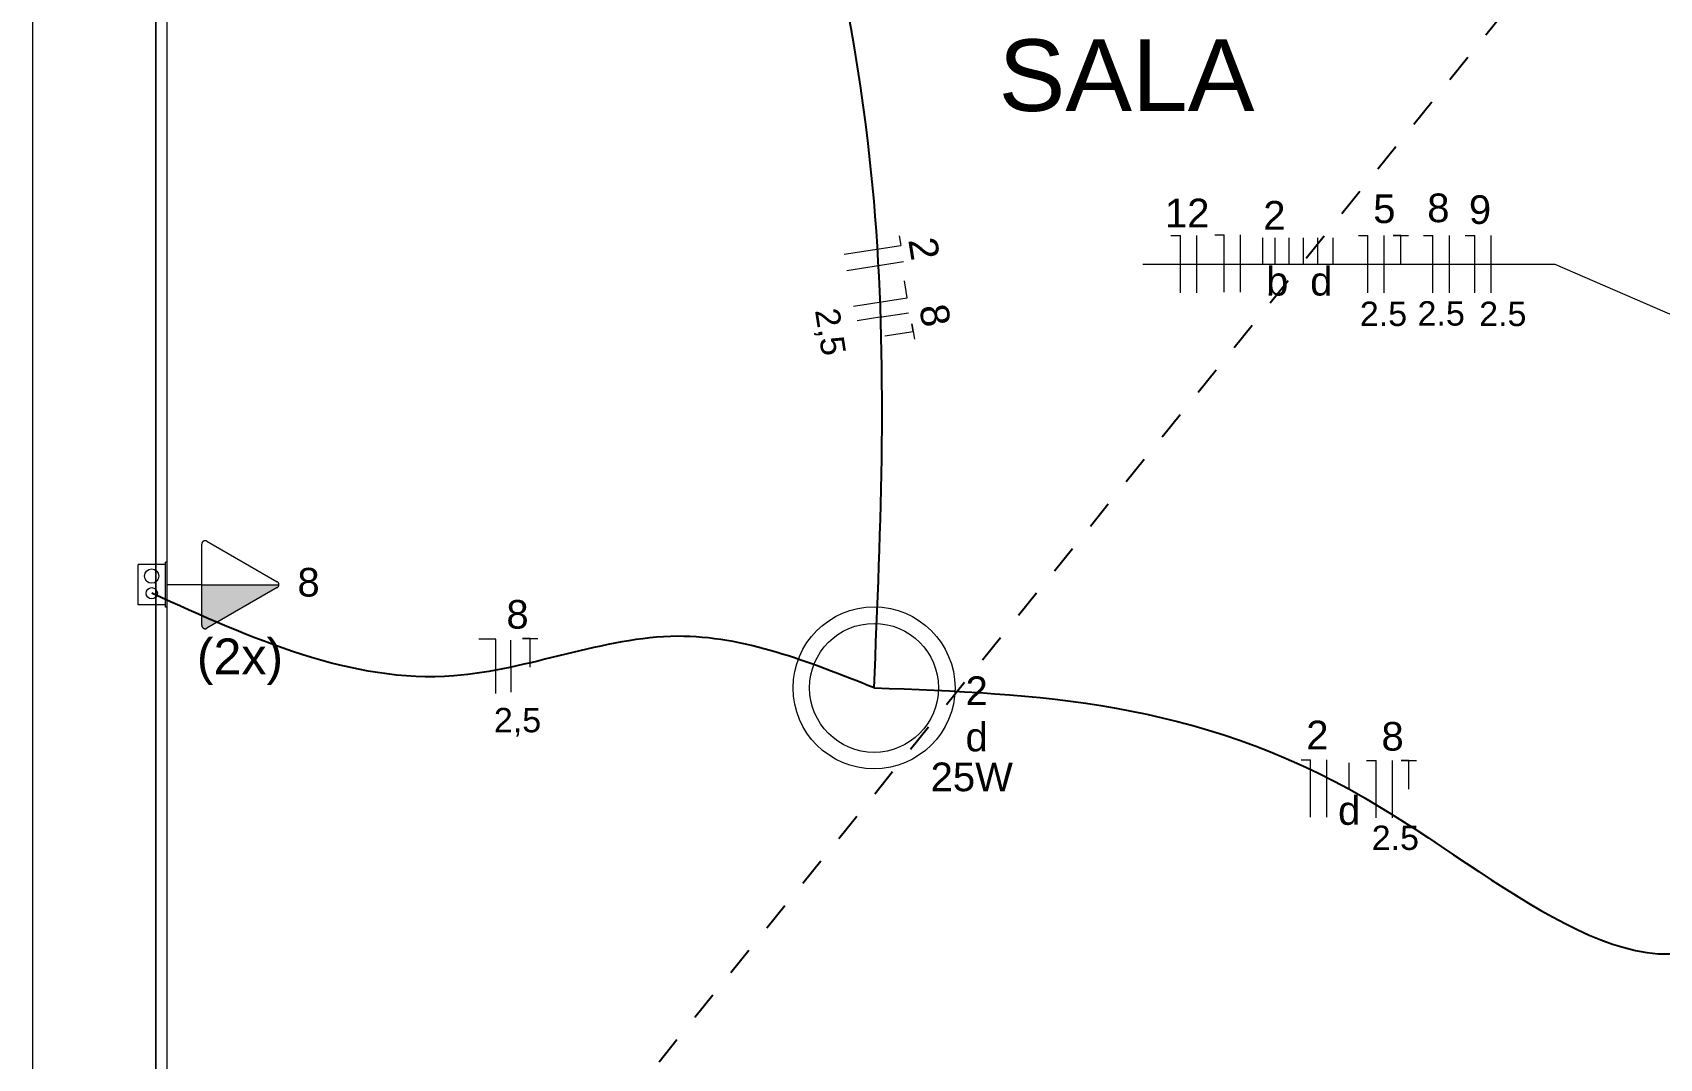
# Model space of a CAD drawing. Header units: millimetres. Extents: x 3.1 to 48, y 1.7 to 17.8.
# Drawn here: x 5.25 to 10.93, y 7.17 to 10.75 of the extents above; entities that cross this region are included whole.
import ezdxf

# ---------------------------------------------------------------- set-up
doc = ezdxf.new("R2010")
doc.units = ezdxf.units.MM
doc.linetypes.add('ACAD_ISO07W100', pattern=[3, 0, -3])
doc.layers.add('El- Eletroduto Piso', color=4, linetype='ACAD_ISO07W100')
doc.layers.add('EL-Eletroduto', color=30, linetype='Continuous')
for name, color, linetype, lineweight in [('EL-Fios (Fase 1)', 2, 'Continuous', 15), ('EL-Fios (Fase 2)', 18, 'Continuous', 15), ('EL-Fios (Neutro)', 154, 'Continuous', 15), ('EL-Fios (Retorno)', 10, 'Continuous', 15), ('EL-Fios (Terra)', 92, 'Continuous', 15), ('EL-Textos fios', 1, 'Continuous', 9), ('EL-Tomadas', 150, 'Continuous', 20), ('IFC-Caixa de passagem-Contorno', 44, 'Continuous', 5), ('IFC-Elemento construtivo genérico-Contorno', 253, 'Continuous', 5), ('IFC-Parede-Contorno', 253, 'Continuous', 5), ('P-Simbol', 5, 'Continuous', 20), ('Textos', 2, 'Continuous', 9)]:
    doc.layers.add(name, color=color, linetype=linetype, lineweight=lineweight)
doc.styles.add('Arial', font='arial.ttf')
doc.styles.get("Standard").update_dxf_attribs({"font": 'arial.ttf'})

msp = doc.modelspace()

# ---------------------------------------------------------------- hatches: boundary and pattern name
at = {"layer": 'EL-Tomadas', "linetype": 'Continuous'}
msp.add_hatch(color=161, dxfattribs=at).paths.add_polyline_path([(5.8401, 8.823), (6.1094, 8.823), (6.1092, 8.8205), (6.1081, 8.8175), (6.1066, 8.8153), (6.1048, 8.8135), (6.1031, 8.8124), (5.8557, 8.6699), (5.853, 8.6693), (5.8502, 8.6694), (5.8473, 8.6703), (5.8452, 8.6715), (5.8424, 8.6742), (5.8406, 8.6776), (5.8401, 8.68), (5.8401, 8.823)])

# ---------------------------------------------------------------- linework, layer by layer
at = {"layer": 'El- Eletroduto Piso', "ltscale": 0.01}
msp.add_line((5.6796, 4.977), (12.5478, 13.509), dxfattribs=at)
at = {"layer": 'EL-Eletroduto'}
for points in [[(8.1856, 8.463), (8.1856, 10.1606), (6.8436, 14.3227)], [(8.1856, 8.463), (7.4998, 8.6428), (6.7199, 8.5048), (5.6654, 8.793)], [(8.1856, 8.463), (9.8997, 8.0777), (11.2096, 7.6281), (11.2102, 7.6286)]]:
    msp.add_spline(points, degree=3, dxfattribs=at)
at = {"layer": 'EL-Fios (Fase 1)'}
for p, q in [((9.3115, 9.8412), (9.3115, 10.0412)), ((9.966, 9.8412), (9.966, 10.0412)), ((10.193, 9.8412), (10.193, 10.0412)), ((10.3385, 9.8412), (10.3385, 10.0412)), ((8.0903, 9.9192), (8.2879, 9.9503)), ((9.9947, 8.0094), (9.9947, 8.2094))]:
    msp.add_line(p, q, dxfattribs=at)
at = {"layer": 'EL-Fios (Fase 2)'}
for p, q in [((9.4647, 9.8437), (9.4647, 10.0437)), ((9.7658, 8.0124), (9.7658, 8.2124))]:
    msp.add_line(p, q, dxfattribs=at)
at = {"layer": 'EL-Fios (Neutro)'}
for p, q in [((8.0814, 9.9756), (8.279, 10.0068)), ((8.2738, 10.0397), (8.279, 10.0068)), ((9.221, 10.0412), (9.2544, 10.0412)), ((9.2544, 9.8412), (9.2544, 10.0412)), ((9.3742, 10.0437), (9.4076, 10.0437)), ((9.4076, 9.8437), (9.4076, 10.0437)), ((9.8756, 10.0412), (9.9089, 10.0412)), ((9.9089, 9.8412), (9.9089, 10.0412)), ((10.1025, 10.0412), (10.1358, 10.0412)), ((10.1358, 9.8412), (10.1358, 10.0412)), ((10.248, 10.0412), (10.2813, 10.0412)), ((10.2813, 9.8412), (10.2813, 10.0412)), ((8.3007, 9.8239), (8.2914, 9.8828)), ((8.1136, 9.7944), (8.3007, 9.8239)), ((6.866, 8.6324), (6.8064, 8.6324)), ((6.866, 8.4429), (6.866, 8.6324)), ((9.6753, 8.2124), (9.7086, 8.2124)), ((9.7086, 8.0124), (9.7086, 8.2124)), ((9.9042, 8.2094), (9.9375, 8.2094)), ((9.9375, 8.0094), (9.9375, 8.2094))]:
    msp.add_line(p, q, dxfattribs=at)
at = {"layer": 'EL-Fios (Retorno)'}
for p, q in [((9.5419, 9.9412), (9.5419, 10.0332)), ((9.5852, 9.9412), (9.5852, 10.0332)), ((9.6343, 9.9412), (9.6343, 10.0332)), ((9.6836, 9.9412), (9.6836, 10.0332)), ((9.7343, 9.9412), (9.7343, 10.0332)), ((9.7872, 9.9412), (9.7872, 10.0332)), ((9.123, 9.9412), (9.966, 9.9412)), ((9.966, 9.9412), (10.1859, 9.9412)), ((10.1859, 9.9412), (10.5613, 9.9412)), ((10.5613, 9.9412), (11.4244, 9.5666)), ((8.2129, 9.757), (8.3053, 9.7716)), ((8.2129, 9.757), (8.1269, 9.7435)), ((6.9184, 8.5352), (6.9184, 8.6288)), ((6.9184, 8.5352), (6.9184, 8.4482)), ((9.843, 8.1098), (9.843, 8.2018))]:
    msp.add_line(p, q, dxfattribs=at)
at = {"layer": 'EL-Fios (Terra)'}
for points in [[(10.0232, 9.9412), (10.0232, 10.0412), (9.9965, 10.0412), (10.0499, 10.0412)], [(8.2234, 9.6907), (8.3221, 9.7063), (8.318, 9.7327), (8.3263, 9.68)], [(6.9855, 8.5352), (6.9855, 8.6352), (6.9588, 8.6352), (7.0122, 8.6352)], [(10.0518, 8.1094), (10.0518, 8.2094), (10.0251, 8.2094), (10.0785, 8.2094)]]:
    msp.add_lwpolyline(points, dxfattribs=at)
at = {"layer": 'EL-Tomadas'}
for p, q in [((5.8582, 8.975), (6.1034, 8.8334)), ((5.84, 8.6813), (5.8402, 8.9646)), ((5.8402, 8.823), (5.7196, 8.823)), ((5.8401, 8.823), (6.1094, 8.823)), ((6.1034, 8.8126), (5.858, 8.6709))]:
    msp.add_line(p, q, dxfattribs=at)
for points in [[(5.8582, 8.975), (5.8569, 8.9756), (5.8556, 8.9761), (5.8543, 8.9764), (5.8529, 8.9765), (5.8515, 8.9765), (5.8501, 8.9764), (5.8487, 8.9761), (5.8474, 8.9756), (5.8462, 8.975), (5.845, 8.9742), (5.8439, 8.9733), (5.843, 8.9723), (5.8422, 8.9712), (5.8415, 8.9699), (5.8409, 8.9687), (5.8405, 8.9673), (5.8403, 8.966), (5.8402, 8.9646)], [(6.1034, 8.8126), (6.1046, 8.8133), (6.1057, 8.8142), (6.1066, 8.8153), (6.1075, 8.8164), (6.1082, 8.8176), (6.1087, 8.8189), (6.1091, 8.8202), (6.1094, 8.8216), (6.1094, 8.823), (6.1094, 8.8244), (6.1091, 8.8257), (6.1087, 8.8271), (6.1082, 8.8284), (6.1075, 8.8296), (6.1066, 8.8307), (6.1057, 8.8317), (6.1046, 8.8326), (6.1034, 8.8334)], [(5.84, 8.6813), (5.8401, 8.6799), (5.8404, 8.6785), (5.8408, 8.6772), (5.8413, 8.6759), (5.842, 8.6747), (5.8429, 8.6736), (5.8438, 8.6726), (5.8449, 8.6717), (5.846, 8.6709), (5.8473, 8.6703), (5.8486, 8.6698), (5.85, 8.6695), (5.8514, 8.6693), (5.8527, 8.6693), (5.8541, 8.6695), (5.8555, 8.6698), (5.8568, 8.6703), (5.858, 8.6709)]]:
    msp.add_lwpolyline(points, dxfattribs=at)
at = {"layer": 'IFC-Caixa de passagem-Contorno'}
for p, q in [((5.618, 8.753), (5.618, 8.893)), ((5.713, 8.893), (5.618, 8.893)), ((5.713, 8.745), (5.713, 8.901)), ((5.719, 8.901), (5.713, 8.901)), ((5.719, 8.745), (5.719, 8.901)), ((5.713, 8.753), (5.618, 8.753)), ((5.719, 8.745), (5.713, 8.745))]:
    msp.add_line(p, q, dxfattribs=at)
for centre, radius in [((5.6654, 8.853), 0.025), ((5.6654, 8.793), 0.0199)]:
    msp.add_circle(centre, radius, dxfattribs=at)
at = {"layer": 'IFC-Elemento construtivo genérico-Contorno', "lineweight": 5}
for p, q in [((5.6796, 12.239), (5.6796, 5.407)), ((5.7196, 5.447), (5.7196, 12.199))]:
    msp.add_line(p, q, dxfattribs=at)
at = {"layer": 'IFC-Parede-Contorno', "lineweight": 5}
for p, q in [((5.2496, 12.239), (5.2496, 7.9434)), ((5.6796, 9.8492), (5.6796, 12.239)), ((5.6796, 5.407), (5.6796, 9.8492)), ((5.2496, 7.9434), (5.2496, 4.977))]:
    msp.add_line(p, q, dxfattribs=at)
at = {"layer": 'P-Simbol'}
for radius in [0.2825, 0.225]:
    msp.add_circle((8.1856, 8.463), radius, dxfattribs=at)

# ---------------------------------------------------------------- texts
at = {"layer": 'EL-Textos fios', "attachment_point": 8, "line_spacing_factor": 0.6, "style": 'Arial'}
for s, insert, char_height, width in [('12', (9.2782, 10.0697), 0.1, 0.155335), ('2', (9.5824, 10.0617), 0.1, 0.155335), ('5', (9.966, 10.0831), 0.1, 0.155335), ('8', (10.1546, 10.0863), 0.1, 0.155335), ('9', (10.2999, 10.0802), 0.1, 0.155335), ('b', (9.5925, 9.8304), 0.1, 0.155335), ('d', (9.7461, 9.8304), 0.1, 0.155335), ('2.5', (9.963, 9.7243), 0.085, 0.330023), ('2.5', (10.1644, 9.7257), 0.085, 0.330023), ('2.5', (10.3793, 9.7241), 0.085, 0.330023), ('8', (6.9417, 8.6682), 0.1, 0.155335), ('2,5', (6.9417, 8.2922), 0.085, 0.132035), ('2', (9.7324, 8.2485), 0.1, 0.155335), ('8', (9.9948, 8.2426), 0.1, 0.155335), ('d', (9.8434, 7.9837), 0.1, 0.155335), ('2.5', (10.0045, 7.8963), 0.085, 0.330023)]:
    msp.add_mtext(s, dxfattribs=dict(at, insert=insert, char_height=char_height, width=width))
at = {"layer": 'EL-Textos fios', "attachment_point": 8, "rotation": 278.9578, "line_spacing_factor": 0.6, "style": 'Arial'}
for s, insert, char_height, width in [('2', (8.3108, 9.9877), 0.1, 0.155335), ('2,5', (7.9765, 9.6962), 0.085, 0.132035), ('8', (8.3479, 9.7547), 0.1, 0.155335)]:
    msp.add_mtext(s, dxfattribs=dict(at, insert=insert, char_height=char_height, width=width))
at = {"layer": 'EL-Tomadas', "insert": (5.823, 8.4726), "char_height": 0.125, "width": 0.601372, "attachment_point": 7, "line_spacing_factor": 0.6, "style": 'Arial'}
msp.add_mtext('(2x)', dxfattribs=at)
at = {"layer": 'Textos'}
msp.add_text('SALA', height=0.25, dxfattribs=at).set_placement((8.62, 10.4755))
at = {"layer": 'Textos', "char_height": 0.1, "line_spacing_factor": 0.6, "style": 'Arial'}
for s, insert, width, attachment_point in [('8', (6.1738, 8.7801), 0.155335, 7), ('2', (8.5437, 8.4031), 0.155335, 8), ('d', (8.5437, 8.2401), 0.062043, 8), ('25W', (8.5265, 8.101), 0.57439, 8)]:
    msp.add_mtext(s, dxfattribs=dict(at, insert=insert, width=width, attachment_point=attachment_point))

doc.saveas('drawing.dxf')
